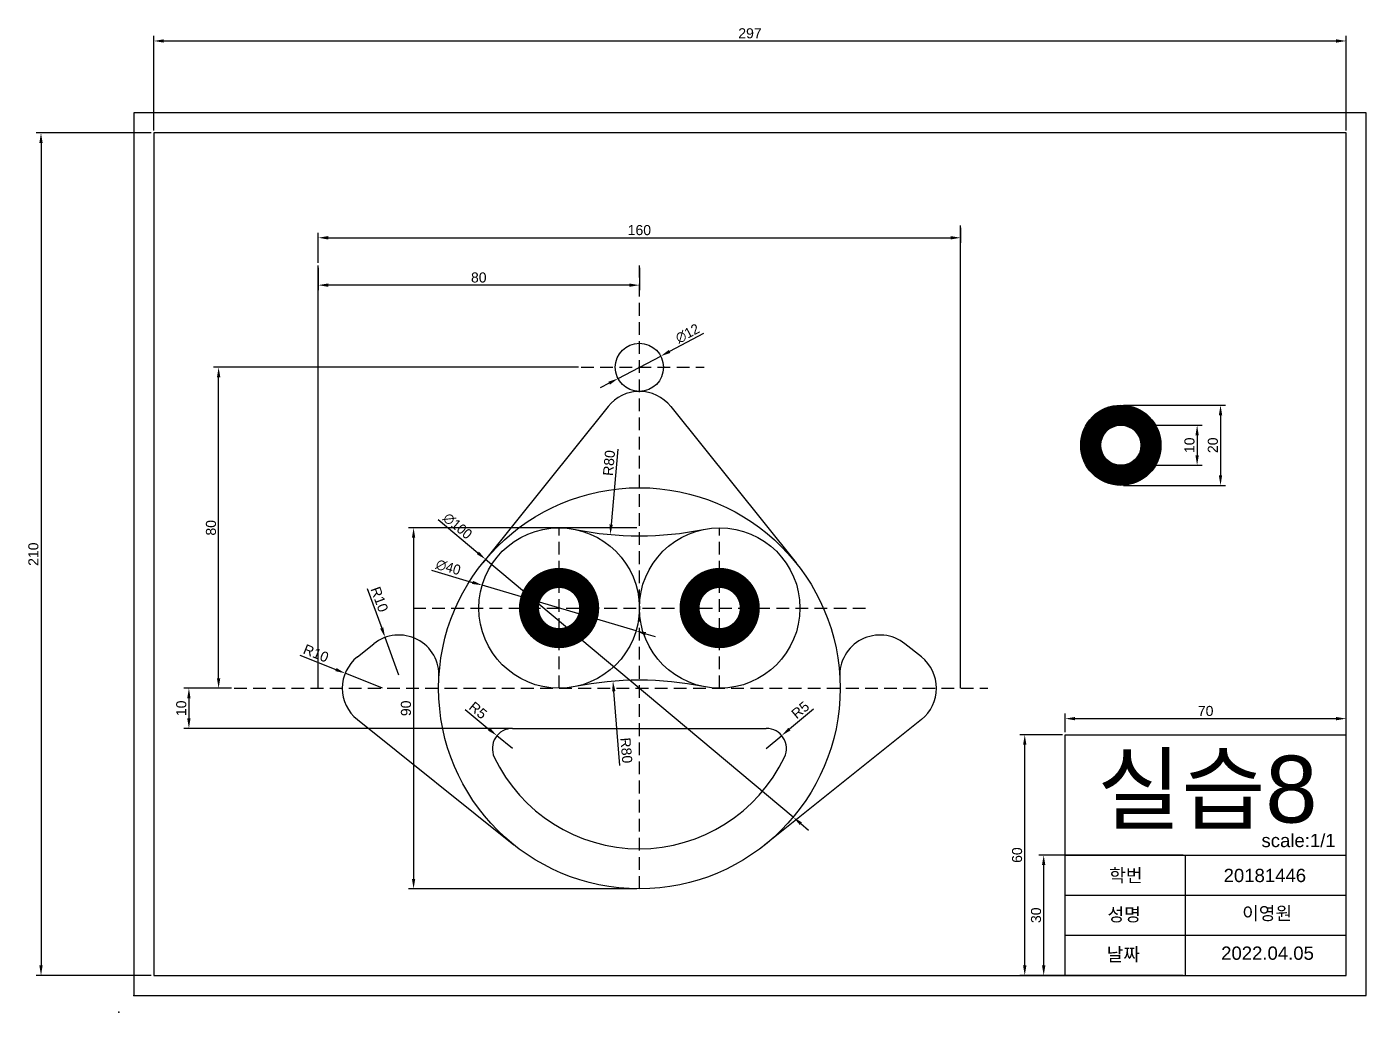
# Model space of a CAD drawing. Header units: millimetres. Extents: x -23 to 1071, y 0 to 246.
# Drawn here: x -23 to 310.7, y 0 to 245.6 of the extents above; entities that cross this region are included whole.
import ezdxf

# ---------------------------------------------------------------- set-up
doc = ezdxf.new("R2010")
doc.units = ezdxf.units.MM
doc.linetypes.add('HIDDEN2', pattern=[4.7625, 3.175, -1.5875])
doc.styles.get("Standard").update_dxf_attribs({"font": 'arial.ttf'})
doc.dimstyles.new('ISO-25', dxfattribs={"dimtxt": 2.5, "dimasz": 2.5, "dimexe": 1.25, "dimexo": 0.625, "dimtad": 1, "dimtxsty": 'Standard', "dimcen": -2.5, "dimadec": 0, "dimazin": 0, "dimtfac": 1, "dimtmove": 0, "dimatfit": 3, "dimfxl": 1, "dimarcsym": 0})

# ---------------------------------------------------------------- blocks, each defined once
blk = doc.blocks.new('*D1')
at = {"color": 0, "lineweight": -2, "transparency": 16777216}
for p, q in [((8.67, 219.8), (8.67, 243.34)), ((11.17, 242.09), (303.17, 242.09)), ((305.67, 219.8), (305.67, 243.34))]:
    blk.add_line(p, q, dxfattribs=at)
at = {"color": 0, "transparency": 16777216}
for points in [[(11.17, 242.51), (11.17, 241.68), (8.67, 242.09)], [(303.17, 242.51), (303.17, 241.68), (305.67, 242.09)]]:
    blk.add_solid(points, dxfattribs=at)
at = {"layer": 'Defpoints', "color": 0, "transparency": 16777216}
for p in [(305.67, 242.09), (8.67, 219.17), (305.67, 219.17)]:
    blk.add_point(p, dxfattribs=at)
at = {"color": 0, "transparency": 16777216, "insert": (157.17, 244), "char_height": 2.5, "attachment_point": 5}
blk.add_mtext('297', dxfattribs=at)
blk = doc.blocks.new('*D2')
at = {"color": 0, "lineweight": -2, "transparency": 16777216}
for p, q in [((8.04, 219.17), (-20.67, 219.17)), ((-19.42, 216.67), (-19.42, 11.67)), ((8.04, 9.17), (-20.67, 9.17))]:
    blk.add_line(p, q, dxfattribs=at)
at = {"color": 0, "transparency": 16777216}
for points in [[(-19.84, 216.67), (-19.01, 216.67), (-19.42, 219.17)], [(-19.84, 11.67), (-19.01, 11.67), (-19.42, 9.17)]]:
    blk.add_solid(points, dxfattribs=at)
at = {"layer": 'Defpoints', "color": 0, "transparency": 16777216}
for p in [(8.67, 219.17), (-19.42, 9.17), (8.67, 9.17)]:
    blk.add_point(p, dxfattribs=at)
at = {"color": 0, "transparency": 16777216, "insert": (-21.32, 114.17), "char_height": 2.5, "attachment_point": 5, "rotation": 90}
blk.add_mtext('210', dxfattribs=at)
blk = doc.blocks.new('*D3')
at = {"color": 0, "lineweight": -2, "transparency": 16777216}
for p, q in [((235.67, 69.8), (235.67, 74.43)), ((305.67, 69.8), (305.67, 74.43)), ((238.17, 73.18), (303.17, 73.18))]:
    blk.add_line(p, q, dxfattribs=at)
at = {"color": 0, "transparency": 16777216}
for points in [[(238.17, 73.6), (238.17, 72.77), (235.67, 73.18)], [(303.17, 73.6), (303.17, 72.77), (305.67, 73.18)]]:
    blk.add_solid(points, dxfattribs=at)
at = {"layer": 'Defpoints', "color": 0, "transparency": 16777216}
for p in [(305.67, 73.18), (235.67, 69.17), (305.67, 69.17)]:
    blk.add_point(p, dxfattribs=at)
at = {"color": 0, "transparency": 16777216, "insert": (270.67, 75.08), "char_height": 2.5, "attachment_point": 5}
blk.add_mtext('70', dxfattribs=at)
blk = doc.blocks.new('*D4')
at = {"color": 0, "lineweight": -2, "transparency": 16777216}
for p, q in [((235.04, 69.17), (224.36, 69.17)), ((225.61, 11.67), (225.61, 66.67)), ((235.04, 9.17), (224.36, 9.17))]:
    blk.add_line(p, q, dxfattribs=at)
at = {"color": 0, "transparency": 16777216}
for points in [[(225.2, 66.67), (226.03, 66.67), (225.61, 69.17)], [(225.2, 11.67), (226.03, 11.67), (225.61, 9.17)]]:
    blk.add_solid(points, dxfattribs=at)
at = {"layer": 'Defpoints', "color": 0, "transparency": 16777216}
for p in [(225.61, 69.17), (235.67, 69.17), (235.67, 9.17)]:
    blk.add_point(p, dxfattribs=at)
at = {"color": 0, "transparency": 16777216, "insert": (223.71, 39.17), "char_height": 2.5, "attachment_point": 5, "rotation": 90}
blk.add_mtext('60', dxfattribs=at)
blk = doc.blocks.new('*D5')
at = {"color": 0, "lineweight": -2, "transparency": 16777216}
for p, q in [((265.04, 39.17), (229.08, 39.17)), ((230.33, 11.67), (230.33, 36.67)), ((265.04, 9.17), (229.08, 9.17))]:
    blk.add_line(p, q, dxfattribs=at)
at = {"color": 0, "transparency": 16777216}
for points in [[(229.91, 36.67), (230.75, 36.67), (230.33, 39.17)], [(229.91, 11.67), (230.75, 11.67), (230.33, 9.17)]]:
    blk.add_solid(points, dxfattribs=at)
at = {"layer": 'Defpoints', "color": 0, "transparency": 16777216}
for p in [(230.33, 39.17), (265.67, 39.17), (265.67, 9.17)]:
    blk.add_point(p, dxfattribs=at)
at = {"color": 0, "transparency": 16777216, "insert": (228.43, 24.17), "char_height": 2.5, "attachment_point": 5, "rotation": 90}
blk.add_mtext('30', dxfattribs=at)
blk = doc.blocks.new('*D7')
at = {"color": 0, "lineweight": -2, "transparency": 16777216}
for p, q in [((79.51, 122.79), (89.4, 114.49)), ((167.93, 48.61), (91.31, 112.88)), ((169.84, 47.01), (171.76, 45.4))]:
    blk.add_line(p, q, dxfattribs=at)
at = {"color": 0, "transparency": 16777216}
for points in [[(89.67, 114.81), (89.13, 114.17), (91.31, 112.88)], [(170.11, 47.33), (169.58, 46.69), (167.93, 48.61)]]:
    blk.add_solid(points, dxfattribs=at)
at = {"layer": 'Defpoints', "color": 0, "transparency": 16777216}
for p in [(91.31, 112.88), (167.93, 48.61)]:
    blk.add_point(p, dxfattribs=at)
at = {"color": 0, "transparency": 16777216, "insert": (84.34, 121.18), "char_height": 2.5, "attachment_point": 5, "rotation": 320.0072}
blk.add_mtext('{\\fPMingLiU|b0|i0|c136|p0;∅100}', dxfattribs=at)
blk = doc.blocks.new('*D8')
at = {"color": 0, "lineweight": -2, "transparency": 16777216}
for p, q in [((77.86, 110.18), (88.05, 107.15)), ((128.79, 95.05), (90.45, 106.44)), ((131.19, 94.34), (133.59, 93.63))]:
    blk.add_line(p, q, dxfattribs=at)
at = {"color": 0, "transparency": 16777216}
for points in [[(88.17, 107.55), (87.93, 106.75), (90.45, 106.44)], [(131.31, 94.74), (131.07, 93.94), (128.79, 95.05)]]:
    blk.add_solid(points, dxfattribs=at)
at = {"layer": 'Defpoints', "color": 0, "transparency": 16777216}
for p in [(90.45, 106.44), (128.79, 95.05)]:
    blk.add_point(p, dxfattribs=at)
at = {"color": 0, "transparency": 16777216, "insert": (82.02, 110.9), "char_height": 2.5, "attachment_point": 5, "rotation": 343.456}
blk.add_mtext('{\\fPMingLiU|b0|i0|c136|p0;∅40}', dxfattribs=at)
blk = doc.blocks.new('*D9')
at = {"color": 0, "lineweight": -2, "transparency": 16777216}
for p, q in [((145.63, 169.16), (137.15, 164.7)), ((124.31, 157.96), (134.93, 163.54)), ((122.1, 156.79), (119.88, 155.63))]:
    blk.add_line(p, q, dxfattribs=at)
at = {"color": 0, "transparency": 16777216}
for points in [[(136.95, 165.07), (137.34, 164.33), (134.93, 163.54)], [(121.9, 157.16), (122.29, 156.43), (124.31, 157.96)]]:
    blk.add_solid(points, dxfattribs=at)
at = {"layer": 'Defpoints', "color": 0, "transparency": 16777216}
for p in [(134.93, 163.54), (124.31, 157.96)]:
    blk.add_point(p, dxfattribs=at)
at = {"color": 0, "transparency": 16777216, "insert": (141.62, 169.17), "char_height": 2.5, "attachment_point": 5, "rotation": 27.7155}
blk.add_mtext('{\\fPMingLiU|b0|i0|c136|p0;∅12}', dxfattribs=at)
blk = doc.blocks.new('*D10')
at = {"color": 0, "lineweight": -2, "transparency": 16777216}
for p, q in [((129, 120.75), (72.13, 120.75)), ((73.38, 118.25), (73.38, 33.25)), ((129, 30.75), (72.13, 30.75))]:
    blk.add_line(p, q, dxfattribs=at)
at = {"color": 0, "transparency": 16777216}
for points in [[(72.96, 118.25), (73.79, 118.25), (73.38, 120.75)], [(72.96, 33.25), (73.79, 33.25), (73.38, 30.75)]]:
    blk.add_solid(points, dxfattribs=at)
at = {"layer": 'Defpoints', "color": 0, "transparency": 16777216}
for p in [(129.62, 120.75), (73.38, 30.75), (129.62, 30.75)]:
    blk.add_point(p, dxfattribs=at)
at = {"color": 0, "transparency": 16777216, "insert": (71.48, 75.75), "char_height": 2.5, "attachment_point": 5, "rotation": 90}
blk.add_mtext('90', dxfattribs=at)
blk = doc.blocks.new('*D11')
at = {"color": 0, "lineweight": -2, "transparency": 16777216}
for p, q in [((86.19, 75.47), (92.21, 70.51)), ((98, 65.75), (94.14, 68.93))]:
    blk.add_line(p, q, dxfattribs=at)
at = {"color": 0, "transparency": 16777216}
blk.add_solid([(92.47, 70.84), (91.94, 70.19), (94.14, 68.93)], dxfattribs=at)
at = {"layer": 'Defpoints', "color": 0, "transparency": 16777216}
for p in [(94.14, 68.93), (98, 65.75)]:
    blk.add_point(p, dxfattribs=at)
at = {"color": 0, "transparency": 16777216, "insert": (89.44, 75.25), "char_height": 2.5, "attachment_point": 5, "rotation": 320.5301}
blk.add_mtext('R5', dxfattribs=at)
blk = doc.blocks.new('*D12')
at = {"color": 0, "lineweight": -2, "transparency": 16777216}
for p, q in [((172.97, 75.58), (166.99, 70.57)), ((161.24, 65.75), (165.07, 68.96))]:
    blk.add_line(p, q, dxfattribs=at)
at = {"color": 0, "transparency": 16777216}
blk.add_solid([(166.72, 70.89), (167.26, 70.25), (165.07, 68.96)], dxfattribs=at)
at = {"layer": 'Defpoints', "color": 0, "transparency": 16777216}
for p in [(165.07, 68.96), (161.24, 65.75)]:
    blk.add_point(p, dxfattribs=at)
at = {"color": 0, "transparency": 16777216, "insert": (169.72, 75.33), "char_height": 2.5, "attachment_point": 5, "rotation": 39.9931}
blk.add_mtext('R5', dxfattribs=at)
blk = doc.blocks.new('*D13')
at = {"color": 0, "lineweight": -2, "transparency": 16777216}
blk.add_line((124.77, 61.51), (123.25, 80), dxfattribs=at)
at = {"color": 0, "transparency": 16777216}
blk.add_solid([(123.66, 80.04), (122.83, 79.97), (123.04, 82.5)], dxfattribs=at)
at = {"layer": 'Defpoints', "color": 0, "transparency": 16777216}
for p in [(123.04, 82.5), (129.62, 2.77)]:
    blk.add_point(p, dxfattribs=at)
at = {"color": 0, "transparency": 16777216, "insert": (126.37, 65.26), "char_height": 2.5, "attachment_point": 5, "rotation": 274.7183}
blk.add_mtext('R80', dxfattribs=at)
blk = doc.blocks.new('*D14')
at = {"color": 0, "lineweight": -2, "transparency": 16777216}
blk.add_line((124.29, 140.32), (122.58, 121.55), dxfattribs=at)
at = {"color": 0, "transparency": 16777216}
blk.add_solid([(122.17, 121.58), (123, 121.51), (122.35, 119.06)], dxfattribs=at)
at = {"layer": 'Defpoints', "color": 0, "transparency": 16777216}
for p in [(129.62, 198.73), (122.35, 119.06)]:
    blk.add_point(p, dxfattribs=at)
at = {"color": 0, "transparency": 16777216, "insert": (122.07, 136.9), "char_height": 2.5, "attachment_point": 5, "rotation": 84.7885}
blk.add_mtext('R80', dxfattribs=at)
blk = doc.blocks.new('*D15')
at = {"color": 0, "lineweight": -2, "transparency": 16777216}
for p, q in [((45.01, 89.04), (54.03, 85.42)), ((65.62, 80.75), (56.34, 84.48))]:
    blk.add_line(p, q, dxfattribs=at)
at = {"color": 0, "transparency": 16777216}
blk.add_solid([(54.18, 85.8), (53.87, 85.03), (56.34, 84.48)], dxfattribs=at)
at = {"layer": 'Defpoints', "color": 0, "transparency": 16777216}
for p in [(56.34, 84.48), (65.62, 80.75)]:
    blk.add_point(p, dxfattribs=at)
at = {"color": 0, "transparency": 16777216, "insert": (49.07, 89.46), "char_height": 2.5, "attachment_point": 5, "rotation": 338.0706}
blk.add_mtext('R10', dxfattribs=at)
blk = doc.blocks.new('*D16')
at = {"color": 0, "lineweight": -2, "transparency": 16777216}
for p, q in [((61.85, 105.65), (65.44, 95.77)), ((69.71, 84.02), (66.29, 93.42))]:
    blk.add_line(p, q, dxfattribs=at)
at = {"color": 0, "transparency": 16777216}
blk.add_solid([(65.83, 95.91), (65.05, 95.63), (66.29, 93.42)], dxfattribs=at)
at = {"layer": 'Defpoints', "color": 0, "transparency": 16777216}
for p in [(66.29, 93.42), (69.71, 84.02)]:
    blk.add_point(p, dxfattribs=at)
at = {"color": 0, "transparency": 16777216, "insert": (64.87, 102.91), "char_height": 2.5, "attachment_point": 5, "rotation": 289.9823}
blk.add_mtext('R10', dxfattribs=at)
blk = doc.blocks.new('*D17')
at = {"color": 0, "lineweight": -2, "transparency": 16777216}
for p, q in [((28.06, 80.75), (16.17, 80.75)), ((17.42, 78.25), (17.42, 73.25)), ((97.37, 70.75), (16.17, 70.75))]:
    blk.add_line(p, q, dxfattribs=at)
at = {"color": 0, "transparency": 16777216}
for points in [[(17, 78.25), (17.83, 78.25), (17.42, 80.75)], [(17, 73.25), (17.83, 73.25), (17.42, 70.75)]]:
    blk.add_solid(points, dxfattribs=at)
at = {"layer": 'Defpoints', "color": 0, "transparency": 16777216}
for p in [(28.68, 80.75), (17.42, 70.75), (98, 70.75)]:
    blk.add_point(p, dxfattribs=at)
at = {"color": 0, "transparency": 16777216, "insert": (15.52, 75.75), "char_height": 2.5, "attachment_point": 5, "rotation": 90}
blk.add_mtext('10', dxfattribs=at)
blk = doc.blocks.new('*D18')
at = {"color": 0, "lineweight": -2, "transparency": 16777216}
for p, q in [((114.48, 160.75), (23.57, 160.75)), ((24.82, 83.25), (24.82, 158.25)), ((28.06, 80.75), (23.57, 80.75))]:
    blk.add_line(p, q, dxfattribs=at)
at = {"color": 0, "transparency": 16777216}
for points in [[(24.4, 158.25), (25.24, 158.25), (24.82, 160.75)], [(24.4, 83.25), (25.24, 83.25), (24.82, 80.75)]]:
    blk.add_solid(points, dxfattribs=at)
at = {"layer": 'Defpoints', "color": 0, "transparency": 16777216}
for p in [(24.82, 160.75), (115.11, 160.75), (28.68, 80.75)]:
    blk.add_point(p, dxfattribs=at)
at = {"color": 0, "transparency": 16777216, "insert": (22.92, 120.75), "char_height": 2.5, "attachment_point": 5, "rotation": 90}
blk.add_mtext('80', dxfattribs=at)
blk = doc.blocks.new('*D19')
at = {"color": 0, "lineweight": -2, "transparency": 16777216}
for p, q in [((49.62, 185.51), (49.62, 179.98)), ((129.62, 185.51), (129.62, 179.98)), ((127.12, 181.23), (52.12, 181.23))]:
    blk.add_line(p, q, dxfattribs=at)
at = {"color": 0, "transparency": 16777216}
for points in [[(52.12, 181.65), (52.12, 180.81), (49.62, 181.23)], [(127.12, 181.65), (127.12, 180.81), (129.62, 181.23)]]:
    blk.add_solid(points, dxfattribs=at)
at = {"layer": 'Defpoints', "color": 0, "transparency": 16777216}
for p in [(49.62, 186.14), (129.62, 186.14), (49.62, 181.23)]:
    blk.add_point(p, dxfattribs=at)
at = {"color": 0, "transparency": 16777216, "insert": (89.62, 183.13), "char_height": 2.5, "attachment_point": 5}
blk.add_mtext('80', dxfattribs=at)
blk = doc.blocks.new('*D20')
at = {"color": 0, "lineweight": -2, "transparency": 16777216}
for p, q in [((49.62, 186.76), (49.62, 194.29)), ((209.62, 195.51), (209.62, 191.79)), ((52.12, 193.04), (207.12, 193.04))]:
    blk.add_line(p, q, dxfattribs=at)
at = {"color": 0, "transparency": 16777216}
for points in [[(52.12, 193.46), (52.12, 192.62), (49.62, 193.04)], [(207.12, 193.46), (207.12, 192.62), (209.62, 193.04)]]:
    blk.add_solid(points, dxfattribs=at)
at = {"layer": 'Defpoints', "color": 0, "transparency": 16777216}
for p in [(209.62, 196.14), (209.62, 193.04), (49.62, 186.14)]:
    blk.add_point(p, dxfattribs=at)
at = {"color": 0, "transparency": 16777216, "insert": (129.62, 194.94), "char_height": 2.5, "attachment_point": 5}
blk.add_mtext('160', dxfattribs=at)
blk = doc.blocks.new('*D21')
at = {"color": 0, "lineweight": -2, "transparency": 16777216}
for p, q in [((250.18, 146.32), (269.8, 146.32)), ((268.55, 143.82), (268.55, 138.82)), ((250.18, 136.32), (269.8, 136.32))]:
    blk.add_line(p, q, dxfattribs=at)
at = {"color": 0, "transparency": 16777216}
for points in [[(268.13, 143.82), (268.96, 143.82), (268.55, 146.32)], [(268.13, 138.82), (268.96, 138.82), (268.55, 136.32)]]:
    blk.add_solid(points, dxfattribs=at)
at = {"layer": 'Defpoints', "color": 0, "transparency": 16777216}
for p in [(249.55, 146.32), (249.55, 136.32), (268.55, 136.32)]:
    blk.add_point(p, dxfattribs=at)
at = {"color": 0, "transparency": 16777216, "insert": (266.65, 141.32), "char_height": 2.5, "attachment_point": 5, "rotation": 90}
blk.add_mtext('10', dxfattribs=at)
blk = doc.blocks.new('*D22')
at = {"color": 0, "lineweight": -2, "transparency": 16777216}
for p, q in [((250.18, 151.32), (275.63, 151.32)), ((274.38, 148.82), (274.38, 133.82)), ((250.18, 131.32), (275.63, 131.32))]:
    blk.add_line(p, q, dxfattribs=at)
at = {"color": 0, "transparency": 16777216}
for points in [[(273.96, 148.82), (274.79, 148.82), (274.38, 151.32)], [(273.96, 133.82), (274.79, 133.82), (274.38, 131.32)]]:
    blk.add_solid(points, dxfattribs=at)
at = {"layer": 'Defpoints', "color": 0, "transparency": 16777216}
for p in [(249.55, 151.32), (249.55, 131.32), (274.38, 131.32)]:
    blk.add_point(p, dxfattribs=at)
at = {"color": 0, "transparency": 16777216, "insert": (272.48, 141.32), "char_height": 2.5, "attachment_point": 5, "rotation": 90}
blk.add_mtext('20', dxfattribs=at)

msp = doc.modelspace()

# ---------------------------------------------------------------- linework, layer by layer
for p, q in [((3.667, 224.17), (3.667, 4.17)), ((310.667, 224.17), (3.667, 224.17)), ((310.667, 4.17), (310.667, 224.17)), ((305.667, 219.17), (8.667, 219.17)), ((8.667, 219.17), (8.667, 9.17)), ((305.667, 9.17), (305.667, 219.17)), ((209.621, 80.747), (209.621, 196.138)), ((49.621, 80.747), (49.621, 186.138)), ((121.815, 150.997), (90.59, 111.997)), ((137.427, 150.997), (168.652, 111.997)), ((59.371, 88.553), (63.461, 91.828)), ((199.871, 88.553), (195.782, 91.828)), ((59.371, 72.941), (98.371, 41.716)), ((97.998, 70.747), (161.244, 70.747)), ((199.871, 72.941), (160.871, 41.716)), ((235.667, 9.17), (235.667, 69.17)), ((235.667, 69.17), (305.667, 69.17)), ((235.667, 39.17), (305.667, 39.17)), ((265.667, 9.17), (265.667, 39.17)), ((235.667, 29.17), (305.667, 29.17)), ((235.667, 19.17), (305.667, 19.17)), ((8.667, 9.17), (305.667, 9.17)), ((3.667, 4.17), (310.667, 4.17))]:
    msp.add_line(p, q)
at = {"linetype": 'HIDDEN2'}
for p, q in [((129.621, 30.747), (129.621, 186.138)), ((115.105, 160.747), (145.724, 160.747)), ((109.621, 80.747), (109.621, 120.747)), ((149.621, 80.747), (149.621, 120.747)), ((73.252, 100.747), (187.497, 100.747)), ((28.68, 80.747), (216.387, 80.747))]:
    msp.add_line(p, q, dxfattribs=at)
at = {"const_width": 5}
for points in [[(242.051, 141.322, 1), (257.051, 141.322, 1)], [(102.121, 100.747, 1), (117.121, 100.747, 1)], [(157.121, 100.747, -1), (142.121, 100.747, -1)]]:
    msp.add_lwpolyline(points, format="xyb", close=True, dxfattribs=at)
for centre, radius in [((129.621, 160.747), 6), ((249.551, 141.322), 10), ((249.551, 141.322), 5), ((129.621, 80.747), 50), ((109.621, 100.747), 20), ((149.621, 100.747), 20)]:
    msp.add_circle(centre, radius)
for centre, radius, start, end in [((129.621, 144.747), 10, 90, 141.31781), ((129.621, 144.747), 10, 38.68219, 90), ((129.621, 198.727), 80, 258.46304, 281.53696), ((69.711, 84.021), 10, 356.87187, 128.68219), ((189.532, 84.021), 10, 51.31781, 183.12813), ((65.621, 80.747), 10, 128.68219, 231.31781), ((193.621, 80.747), 10, 308.68219, 51.31781), ((129.621, 2.768), 80, 78.46304, 101.53696), ((97.998, 65.747), 5, 90, 205.37693), ((161.244, 65.747), 5, 334.62307, 90), ((129.621, 80.747), 40, 205.37693, 334.62307)]:
    msp.add_arc(centre, radius, start, end)
for p in [(3.667, 4.17), (0, 0), (0, 0)]:
    msp.add_point(p)

# ---------------------------------------------------------------- texts
for s, height, p in [('실습8', 16.6887, (243.664, 47.267)), ('scale:1/1', 3.3041, (284.584, 41.152)), ('학번', 3.3041, (246.638, 32.441)), ('20181446', 3.3041, (275.149, 32.441)), ('이영원', 3.3041, (279.764, 23.012)), ('성명', 3.3041, (246.228, 22.705)), ('날짜', 3.3041, (246.023, 12.764)), ('2022.04.05', 3.3041, (274.534, 13.071))]:
    msp.add_text(s, height=height).set_placement(p)

# ---------------------------------------------------------------- dimensions: what is measured, and where the dimension line sits
for base, p1, p2, picture, middle in [((305.667, 242.094), (8.667, 219.17), (305.667, 219.17), '*D1', (157.167, 243.995)), ((305.667, 73.182), (235.667, 69.17), (305.667, 69.17), '*D3', (270.667, 75.084))]:
    dim = msp.add_linear_dim(base=base, p1=p1, p2=p2, dimstyle='ISO-25')
    dim.commit()
    dim.dimension.update_dxf_attribs({"geometry": picture, "text_midpoint": middle})
for base, p1, p2, picture, middle in [((-19.423, 9.17), (8.667, 219.17), (8.667, 9.17), '*D2', (-21.325, 114.17)), ((24.821, 160.747), (28.68, 80.747), (115.105, 160.747), '*D18', (22.92, 120.747)), ((274.378, 131.322), (249.551, 151.322), (249.551, 131.322), '*D22', (272.477, 141.322)), ((268.547, 136.322), (249.551, 146.322), (249.551, 136.322), '*D21', (266.645, 141.322)), ((73.378, 30.747), (129.621, 120.747), (129.621, 30.747), '*D10', (71.476, 75.747)), ((17.417, 70.747), (28.68, 80.747), (97.998, 70.747), '*D17', (15.515, 75.747)), ((225.614, 69.17), (235.667, 9.17), (235.667, 69.17), '*D4', (223.712, 39.17)), ((230.331, 39.17), (265.667, 9.17), (265.667, 39.17), '*D5', (228.429, 24.17))]:
    dim = msp.add_linear_dim(base=base, p1=p1, p2=p2, angle=90, dimstyle='ISO-25')
    dim.commit()
    dim.dimension.update_dxf_attribs({"geometry": picture, "text_midpoint": middle})
for center, mpoint, picture, middle in [((129.621, 198.727), (122.355, 119.057), '*D14', (123.966, 136.727)), ((69.711, 84.021), (66.293, 93.419), '*D16', (63.079, 102.26)), ((129.621, 2.768), (123.041, 82.496), '*D13', (124.476, 65.108))]:
    dim = msp.add_radius_dim(center=center, mpoint=mpoint, dimstyle='ISO-25')
    dim.commit()
    dim.dimension.update_dxf_attribs({"geometry": picture, "text_midpoint": middle, "dimtype": 164})
for base, p1, p2, picture, middle in [((209.621, 193.039), (49.621, 186.138), (209.621, 196.138), '*D20', (129.621, 193.039)), ((49.621, 181.231), (129.621, 186.138), (49.621, 186.138), '*D19', (89.621, 181.231))]:
    dim = msp.add_linear_dim(base=base, p1=p1, p2=p2, angle=180, dimstyle='ISO-25')
    dim.commit()
    dim.dimension.update_dxf_attribs({"geometry": picture, "text_midpoint": middle, "dimtype": 160})
dim = msp.add_diameter_dim_2p(p1=(124.31, 157.957), p2=(134.933, 163.538), text='{\\fPMingLiU|b0|i0|c136|p0;<>}', dimstyle='ISO-25')
dim.commit()
dim.dimension.update_dxf_attribs({"geometry": '*D9', "text_midpoint": (141.622, 169.17)})
for p1, p2, picture, middle in [((167.927, 48.613), (91.315, 112.882), '*D7', (83.133, 119.745)), ((128.793, 95.052), (90.449, 106.442), '*D8', (81.481, 109.106))]:
    dim = msp.add_diameter_dim_2p(p1=p1, p2=p2, text='{\\fPMingLiU|b0|i0|c136|p0;<>}', dimstyle='ISO-25')
    dim.commit()
    dim.dimension.update_dxf_attribs({"geometry": picture, "text_midpoint": middle, "dimtype": 163})
for center, mpoint, picture, middle in [((65.621, 80.747), (56.345, 84.482), '*D15', (49.07, 89.46)), ((97.998, 65.747), (94.139, 68.925), '*D11', (89.439, 75.252)), ((161.244, 65.747), (165.075, 68.961), '*D12', (169.717, 75.33))]:
    dim = msp.add_radius_dim(center=center, mpoint=mpoint, dimstyle='ISO-25')
    dim.commit()
    dim.dimension.update_dxf_attribs({"geometry": picture, "text_midpoint": middle})

doc.saveas('drawing.dxf')
